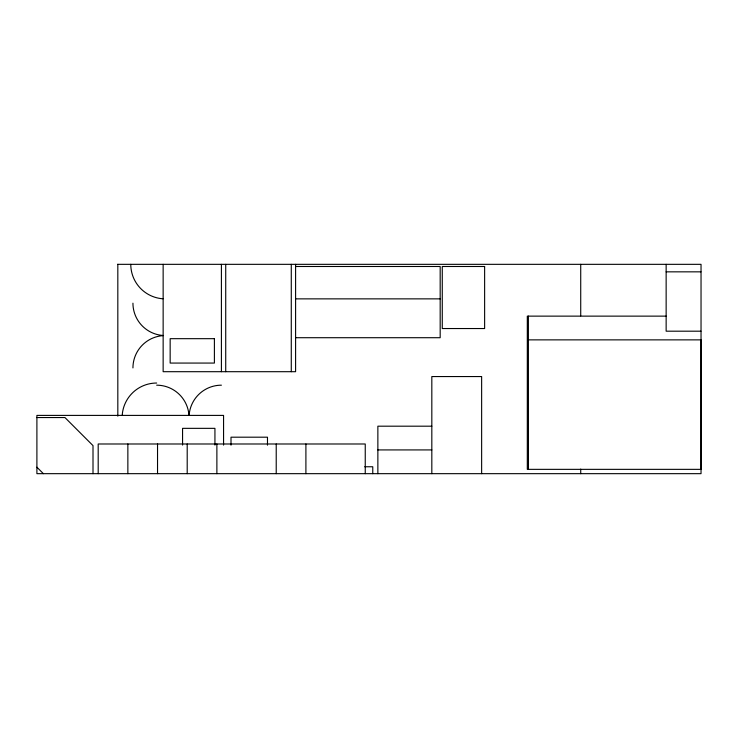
<?xml version="1.0" encoding="UTF-8"?>
<svg xmlns="http://www.w3.org/2000/svg" width="738" height="738" viewBox="0 0 738 738"><rect width="100%" height="100%" fill="white"/><g stroke="black" fill="none" stroke-linecap="round" stroke-linejoin="round"><path stroke-width="1.11" d="M117.554 264.333L701.035 264.333L701.035 473.667L36.9 473.667L36.9 415.402L223.568 415.402L223.568 445.106M295.597 266.492L440.18 266.492L440.18 337.709L295.597 337.709M666.146 271.842L700.943 271.842M295.597 298.862L440.18 298.862M666.146 316.132L527.31 316.132L527.31 469.35L701.1 469.35L701.1 339.867L528.454 339.867M700.943 331.187L666.146 331.187L666.146 264.333M36.9 417.551L64.953 417.551L93.006 445.614L93.006 473.667M431.822 426.186L377.865 426.186L377.865 473.667M377.865 449.922L431.822 449.922M364.71 466.757L372.764 466.757L372.764 473.667M36.9 467.191L43.376 473.667M580.723 264.333L580.723 315.873M580.723 469.1L580.723 473.667M528.39 316.132L528.454 469.35M481.637 473.667L481.637 376.555L431.822 376.555L431.822 473.667M365.245 473.667L365.245 443.99L98.191 443.99L98.191 473.667M305.901 443.99L305.901 473.667M295.597 264.333L295.597 371.694L163.144 371.694L163.144 264.333M291.279 264.333L291.279 371.694M276.224 443.99L276.224 473.667M267.479 445.171L267.479 437.191L231.003 437.191L231.003 445.171M225.727 264.333L225.727 371.694M221.409 264.333L221.409 371.694M216.88 443.99L216.88 473.667M214.933 445.088L214.933 428.344L182.563 428.344L182.563 445.088M187.203 443.99L187.203 473.667M157.535 443.99L157.535 473.667M127.858 443.99L127.858 473.667M117.822 264.333L117.822 416.158M156.668 385.181A32.371 32.371 0 0 1 188.974 415.439M189.113 415.439A32.371 32.371 0 0 1 221.409 385.181M122.213 415.3A34.529 34.529 0 0 1 156.668 383.031M163.172 335.486A32.361 32.361 0 0 1 132.941 303.18M132.941 367.921A32.361 32.361 0 0 1 163.172 335.624M163.043 298.789A34.529 34.529 0 0 1 130.774 264.333M484.626 266.492L442.274 266.492L442.274 328.539L484.626 328.539L484.626 266.492M214.398 338.677L170.155 338.677L170.155 363.068L214.398 363.068L214.398 338.677"/></g></svg>
